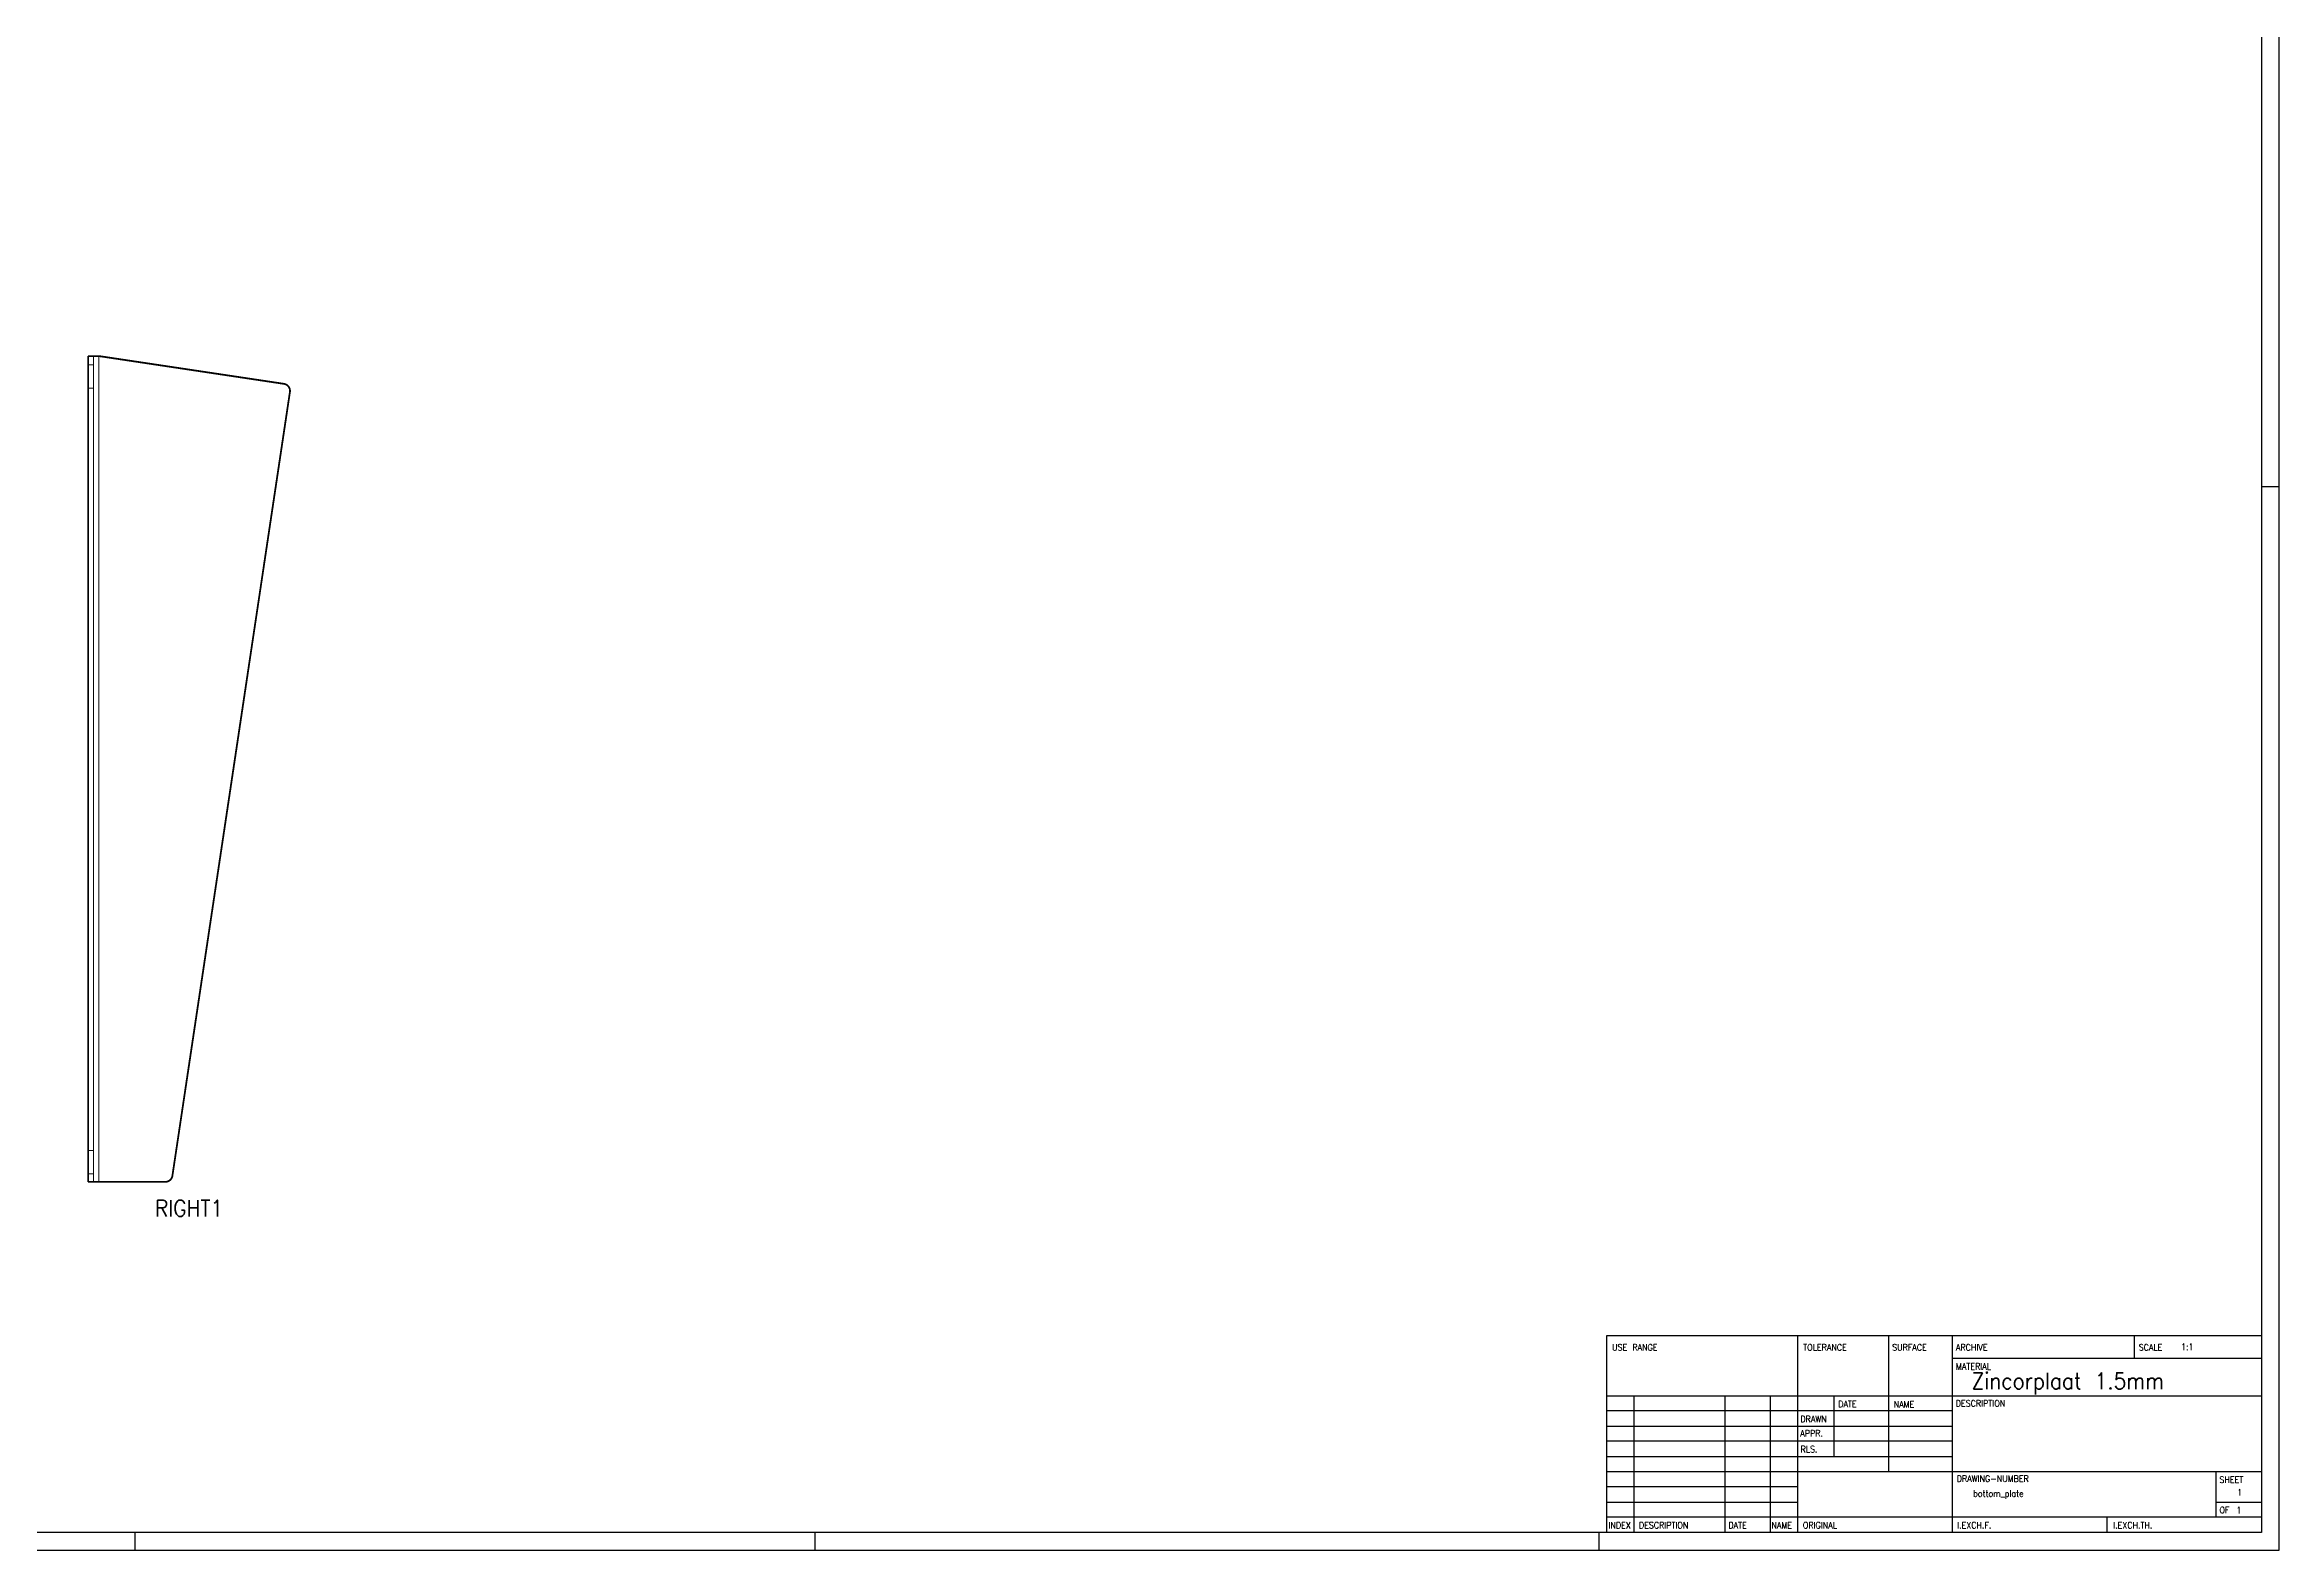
# Model space of a CAD drawing. Header units: millimetres. Extents: x -710 to 479, y -364 to 477.
# Drawn here: x -145 to 479, y -364 to 56 of the extents above; entities that cross this region are included whole.
import ezdxf

# ---------------------------------------------------------------- set-up
doc = ezdxf.new("R2010")
doc.units = ezdxf.units.MM
doc.linetypes.add('DASHED', pattern=[15, 7, -8])
doc.layers.add('1', color=7, linetype='Continuous')
doc.styles.add('CONVERTER_11', font='txt.shx', dxfattribs={"width": 0.9})

# ---------------------------------------------------------------- blocks, each defined once
blk = doc.blocks.new('bottom_plate__2', base_point=(-133.45, -261.57))
at = {"color": 250, "linetype": 'Continuous', "const_width": 0.5}
for points in [[(-133.2, -30.68), (-133.2, -33.14)], [(-133.2, -30.68), (-131.7, -30.68)], [(-131.7, -30.68), (-130.2, -30.68)], [(-130.2, -30.68), (-78.51, -38.43)], [(-133.2, -33.14), (-133.2, -39.64)], [(-133.2, -39.64), (-133.2, -252.57)], [(-76.83, -40.71), (-109.66, -259.62)], [(-133.2, -252.57), (-133.2, -259.07)], [(-133.2, -259.07), (-133.2, -261.32)], [(-131.7, -261.32), (-133.2, -261.32)], [(-130.2, -261.32), (-131.7, -261.32)], [(-111.64, -261.32), (-130.2, -261.32)]]:
    blk.add_lwpolyline(points, dxfattribs=at)
at = {"color": 160, "linetype": 'DASHED', "const_width": 0.25}
for points in [[(-131.7, -33.14), (-131.7, -30.68)], [(-131.7, -33.14), (-133.2, -33.14)], [(-131.7, -39.64), (-131.7, -33.14)], [(-131.7, -39.64), (-133.2, -39.64)], [(-131.7, -252.57), (-131.7, -39.64)], [(-131.7, -252.57), (-133.2, -252.57)], [(-131.7, -259.07), (-131.7, -252.57)], [(-131.7, -259.07), (-133.2, -259.07)], [(-131.7, -261.32), (-131.7, -259.07)]]:
    blk.add_lwpolyline(points, dxfattribs=at)
at = {"color": 124, "linetype": 'Continuous', "const_width": 0.25}
blk.add_lwpolyline([(-130.2, -30.68), (-130.2, -261.32)], dxfattribs=at)
at = {"color": 250, "linetype": 'Continuous', "const_width": 0.5}
for points in [[(-76.83, -40.71, 0.414214), (-78.51, -38.43, 0.414214)], [(-111.64, -261.32, 0.371247), (-109.66, -259.62, 0.371247)]]:
    blk.add_lwpolyline(points, format="xyb", dxfattribs=at)
blk = doc.blocks.new('RIGHT1', base_point=(-105, -146))
blk.add_blockref('bottom_plate__2', (-133.45, -261.57))
at = {"layer": '1', "color": 5, "insert": (-105, -266.4), "char_height": 4.572, "attachment_point": 2, "line_spacing_factor": 1.320528, "style": 'CONVERTER_11'}
blk.add_mtext('RIGHT1', dxfattribs=at)
blk = doc.blocks.new('Data_block', base_point=(473.91, -359.22))
at = {"color": 7, "linetype": 'Continuous'}
for p, q in [((291.01, -304.22), (344.35, -304.22)), ((291.01, -321.07), (291.01, -304.22)), ((344.35, -304.22), (344.35, -342.22)), ((344.35, -304.22), (369.75, -304.22)), ((369.75, -304.22), (369.75, -321.07)), ((369.75, -304.22), (387.53, -304.22)), ((387.53, -304.22), (387.53, -310.56)), ((387.53, -304.22), (438.35, -304.22)), ((438.35, -304.22), (438.35, -310.56)), ((438.35, -304.22), (473.91, -304.22)), ((473.91, -304.22), (473.91, -310.56)), ((387.53, -310.56), (473.91, -310.56)), ((387.53, -310.56), (387.53, -359.22)), ((473.91, -310.56), (473.91, -321.07)), ((291.01, -321.07), (298.63, -321.07)), ((291.01, -325.3), (291.01, -321.07)), ((298.63, -321.07), (298.63, -359.22)), ((298.63, -321.07), (324.03, -321.07)), ((324.03, -321.07), (324.03, -359.22)), ((324.03, -321.07), (336.73, -321.07)), ((336.73, -359.22), (336.73, -321.07)), ((336.73, -321.07), (354.51, -321.07)), ((354.51, -321.07), (354.51, -337.99)), ((354.51, -321.07), (369.75, -321.07)), ((369.75, -321.07), (369.75, -342.22)), ((369.75, -321.07), (473.91, -321.07)), ((473.91, -321.07), (473.91, -342.22)), ((387.53, -325.3), (291.01, -325.3)), ((291.01, -329.53), (291.01, -325.3)), ((291.01, -333.73), (291.01, -329.5)), ((291.01, -333.73), (291.01, -329.5)), ((291.01, -329.53), (387.53, -329.53)), ((291.01, -333.76), (291.01, -329.53)), ((387.53, -333.76), (291.01, -333.76)), ((291.01, -337.99), (291.01, -333.76)), ((291.01, -342.22), (291.01, -337.99)), ((291.01, -337.99), (354.51, -337.99)), ((291.01, -346.53), (291.01, -342.22)), ((291.01, -342.22), (344.35, -342.22)), ((344.35, -342.22), (369.75, -342.22)), ((344.35, -342.22), (344.35, -346.53)), ((354.51, -337.99), (387.53, -337.99)), ((369.75, -342.22), (461.21, -342.22)), ((461.21, -342.22), (461.21, -354.99)), ((461.21, -342.22), (473.91, -342.22)), ((473.91, -342.22), (473.91, -350.76)), ((291.01, -350.76), (291.01, -346.53)), ((344.35, -346.53), (291.01, -346.53)), ((344.35, -346.53), (344.35, -350.76)), ((291.01, -354.99), (291.01, -350.76)), ((291.01, -350.76), (344.35, -350.76)), ((291.01, -359.22), (291.01, -354.99)), ((430.73, -354.99), (291.01, -354.99)), ((344.35, -350.76), (344.35, -359.22)), ((461.21, -354.99), (430.73, -354.99)), ((430.73, -354.99), (430.73, -359.22)), ((461.21, -350.76), (473.91, -350.76)), ((473.91, -354.99), (461.21, -354.99)), ((473.91, -350.76), (473.91, -354.99)), ((473.91, -354.99), (473.91, -359.22)), ((298.63, -359.22), (291.01, -359.22)), ((324.03, -359.22), (298.63, -359.22)), ((336.73, -359.22), (324.03, -359.22)), ((344.35, -359.22), (336.73, -359.22)), ((387.53, -359.22), (344.35, -359.22)), ((430.73, -359.22), (387.53, -359.22)), ((473.91, -359.22), (430.73, -359.22))]:
    blk.add_line(p, q, dxfattribs=at)
at = {"color": 7, "style": 'CONVERTER_11', "width": 0.9}
for s, p in [('USE RANGE', (292.51, -308.45)), ('TOLERANCE', (345.93, -308.45)), ('SURFACE', (370.77, -308.45)), ('ARCHIVE', (388.59, -308.45)), ('MATERIAL', (388.59, -313.77)), ('SCALE', (439.65, -308.45)), ('DATE', (355.7, -324.27)), ('NAME', (371.19, -324.33)), ('DESCRIPTION', (388.53, -324.09)), ('APPR.', (345.12, -332.44)), ('DRAWN', (345.12, -328.45)), ('RLS.', (345.18, -336.88)), ('DRAWING-NUMBER', (388.8, -345.11)), ('SHEET', (462.18, -345.41)), ('OF', (462.21, -353.88)), ('INDEX', (291.5, -358.12)), ('DESCRIPTION', (300.01, -358.12)), ('DATE', (325.01, -358.12)), ('NAME', (337.03, -358.12)), ('ORIGINAL', (345.83, -358.12)), ('I.EXCH.F.', (388.91, -358.12)), ('I.EXCH.TH.', (432.51, -358.12))]:
    blk.add_text(s, height=1.8, dxfattribs=at).set_placement(p)
at = {"color": 3, "style": 'CONVERTER_11', "width": 0.9}
for s, p in [('1:1', (451.48, -308.3)), ('bottom_plate', (393.38, -349.24)), ('1', (467.15, -348.92)), ('1', (466.94, -353.91))]:
    blk.add_text(s, height=1.8, dxfattribs=at).set_placement(p)
blk = doc.blocks.new('Title_Block', base_point=(291.01, -359.22))
blk.add_blockref('Data_block', (473.91, -359.22))
blk = doc.blocks.new('FRAME_A0', base_point=(-710.09, -364.22))
at = {"layer": '1', "color": 7, "linetype": 'Continuous'}
for p, q in [((478.91, -364.22), (478.91, 476.78)), ((473.91, 471.78), (473.91, -359.22)), ((478.91, -67.22), (473.91, -67.22)), ((473.91, -359.22), (-705.09, -359.22)), ((-120.09, -364.22), (-120.09, -359.22)), ((69.91, -364.22), (69.91, -359.22)), ((288.91, -364.22), (288.91, -359.22)), ((-710.09, -364.22), (478.91, -364.22))]:
    blk.add_line(p, q, dxfattribs=at)
at = {"layer": '1'}
blk.add_blockref('Title_Block', (291.01, -359.22), dxfattribs=at)

msp = doc.modelspace()

# ---------------------------------------------------------------- block references
msp.add_blockref('RIGHT1', (-105, -146))
at = {"layer": '1'}
msp.add_blockref('FRAME_A0', (-710.09, -364.22), dxfattribs=at)

# ---------------------------------------------------------------- texts
at = {"layer": '1', "color": 250, "style": 'CONVERTER_11', "width": 0.9}
msp.add_text('Zincorplaat 1.5mm', height=4.572, dxfattribs=at).set_placement((392.98, -319.18))

doc.saveas('drawing.dxf')
